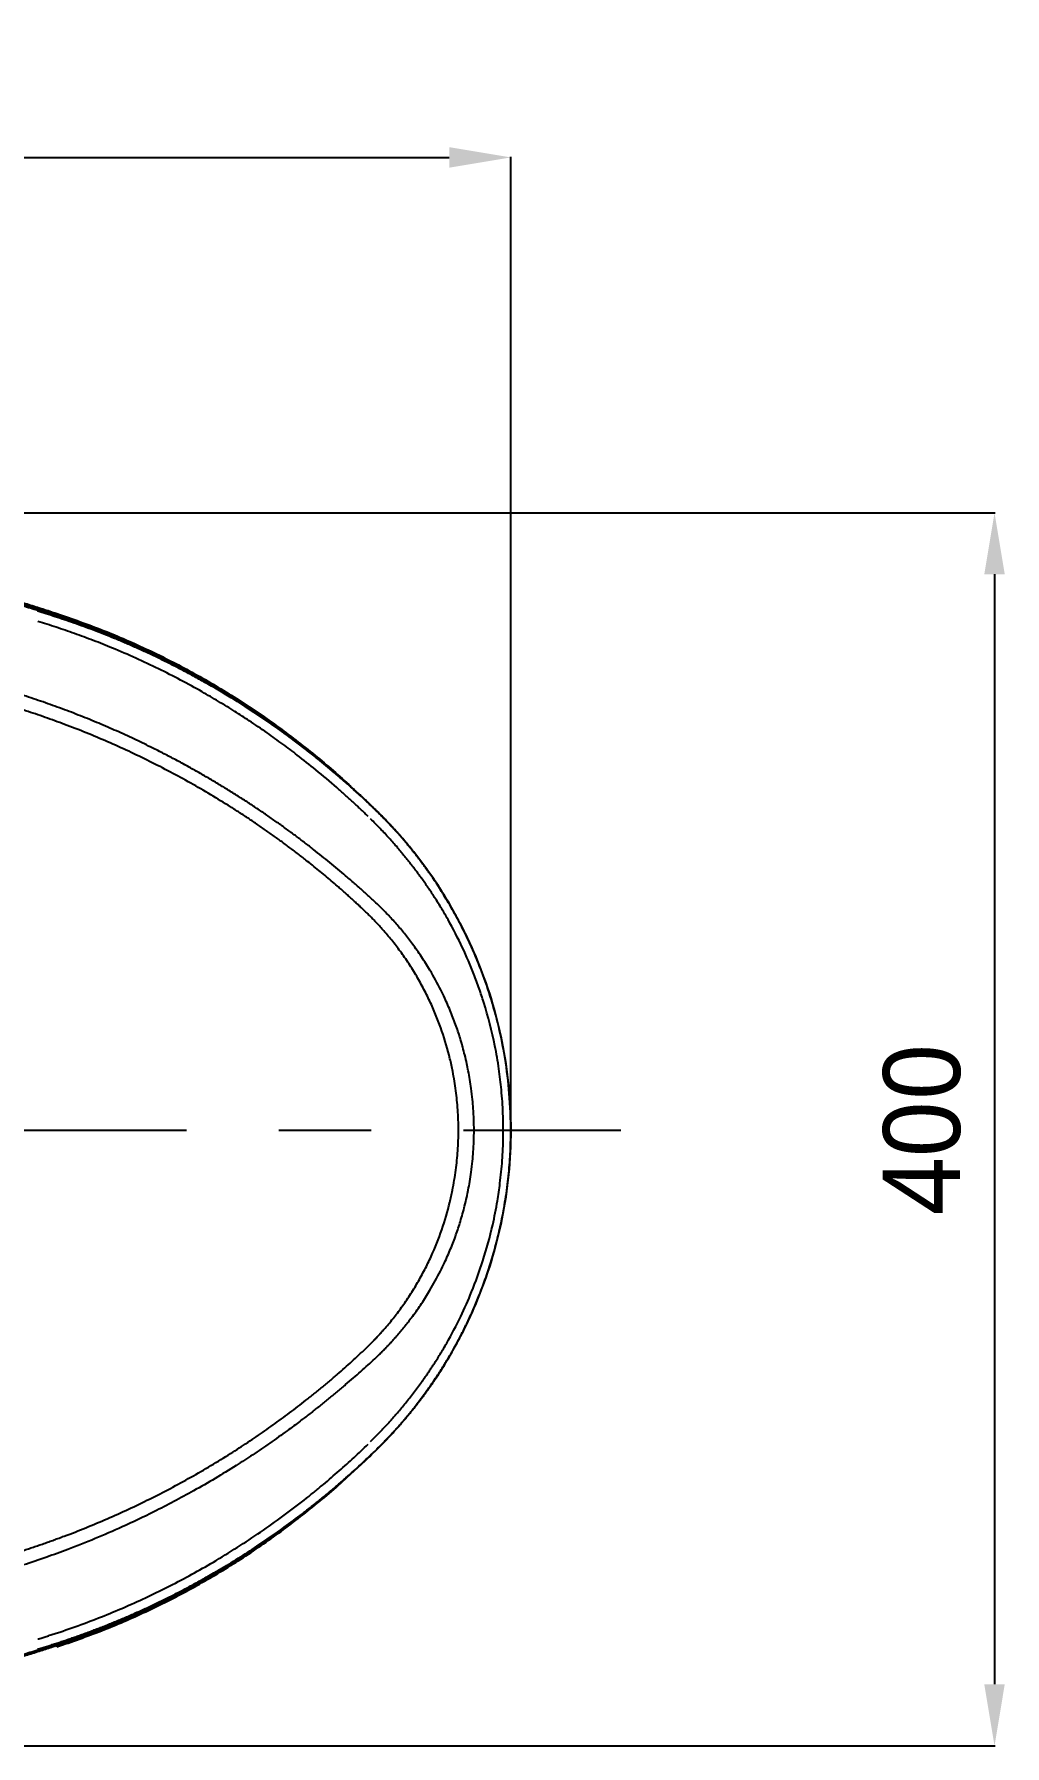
# Model space of a CAD drawing. Header units: millimetres. Extents: x 1416 to 7337, y -4252 to -1725.
# Drawn here: x 2102 to 2418, y -2705 to -2149 of the extents above; entities that cross this region are included whole.
import ezdxf

# ---------------------------------------------------------------- set-up
doc = ezdxf.new("R2010")
doc.units = ezdxf.units.MM
doc.header["$MEASUREMENT"] = 0
doc.linetypes.add('CENTER', pattern=[11, 5, -2, 2, -2])
doc.styles.get("Standard").update_dxf_attribs({"font": 'NanumGothic.ttf'})
doc.dimstyles.get("Standard").update_dxf_attribs({"dimtxt": 0.18, "dimasz": 0.18, "dimexe": 0.18, "dimexo": 0.0625, "dimgap": 0.09, "dimtad": 0, "dimtih": 1, "dimtoh": 1, "dimdec": 4, "dimzin": 0, "dimdsep": 46, "dimtxsty": 'Standard', "dimcen": 0.09, "dimadec": 0, "dimazin": 0, "dimtfac": 1, "dimtdec": 4, "dimtofl": 0, "dimtmove": 0, "dimatfit": 3, "dimfxl": 0, "dimtolj": 1, "dimtzin": 0, "dimarcsym": 0})

# ---------------------------------------------------------------- blocks, each defined once
blk = doc.blocks.new('*D54')
at = {"color": 0, "lineweight": -2}
for p, q in [((1602.06, -2504.98), (1602.06, -2188.85)), ((1622.06, -2189.03), (2237.02, -2189.03)), ((2257.02, -2504.98), (2257.02, -2188.85))]:
    blk.add_line(p, q, dxfattribs=at)
at = {"color": 0}
for points in [[(1622.06, -2185.7), (1622.06, -2192.37), (1602.06, -2189.03)], [(2237.02, -2185.7), (2237.02, -2192.37), (2257.02, -2189.03)]]:
    blk.add_solid(points, dxfattribs=at)
at = {"layer": 'Defpoints', "color": 0}
for p in [(2257.02, -2189.03), (1602.06, -2505.04), (2257.02, -2505.04)]:
    blk.add_point(p, dxfattribs=at)
at = {"color": 2, "insert": (1929.54, -2165.43), "char_height": 25, "attachment_point": 5}
blk.add_mtext('\\A1;655', dxfattribs=at)
blk = doc.blocks.new('*D55')
at = {"color": 0, "lineweight": -2}
for p, q in [((1864.58, -2304.46), (2414.37, -2304.46)), ((2414.19, -2324.46), (2414.19, -2685)), ((1852.05, -2705), (2414.37, -2705))]:
    blk.add_line(p, q, dxfattribs=at)
at = {"color": 0}
for points in [[(2410.86, -2324.46), (2417.52, -2324.46), (2414.19, -2304.46)], [(2410.86, -2685), (2417.52, -2685), (2414.19, -2705)]]:
    blk.add_solid(points, dxfattribs=at)
at = {"layer": 'Defpoints', "color": 0}
for p in [(1864.52, -2304.46), (1851.99, -2705), (2414.19, -2705)]:
    blk.add_point(p, dxfattribs=at)
at = {"color": 2, "insert": (2390.67, -2504.73), "char_height": 25, "attachment_point": 5, "rotation": 90}
blk.add_mtext('\\A1;400', dxfattribs=at)

msp = doc.modelspace()

# ---------------------------------------------------------------- linework, layer by layer
at = {"color": 1, "linetype": 'CENTER', "ltscale": 15}
msp.add_line((1581.59278, -2505.04316), (2292.72586, -2505.04316), dxfattribs=at)
for centre, radius, start, end in [((2028.92759, -2585.87035), 260.36601, 60.5432157, 72.129215), ((2029.5038, -2588.91253), 262.64823, 45.5630776, 57.4549098), ((2028.63077, -2423.51729), 261.12737, 287.8474469, 301.1759853)]:
    msp.add_arc(centre, radius, start, end)
for points, knots in [([(2103.30294, -2336.2085), (2102.4987, -2335.96635), (2100.88949, -2335.48184), (2098.47132, -2334.76583), (2096.0486, -2334.05732), (2093.62113, -2333.35713), (2091.189, -2332.66508), (2088.7522, -2331.98127), (2086.31078, -2331.3057), (2083.86475, -2330.63843), (2081.41415, -2329.97947), (2078.959, -2329.32886), (2076.49932, -2328.68663), (2074.03515, -2328.05282), (2071.5665, -2327.42746), (2069.09341, -2326.81058), (2066.6159, -2326.20221), (2064.13401, -2325.60238), (2061.64775, -2325.01113), (2059.15715, -2324.42849), (2052.66226, -2323.85449), (2050.16308, -2323.28917), (2047.65965, -2322.73254), (2045.152, -2322.18466), (2042.64016, -2321.64554), (2040.12416, -2321.11522), (2037.60402, -2320.59374), (2035.07978, -2320.08111), (2032.55147, -2319.57739), (2030.0191, -2319.08258), (2027.48273, -2318.59674), (2024.94236, -2318.11988), (2022.39805, -2317.65204), (2019.84981, -2317.19325), (2017.29767, -2316.74354), (2014.74168, -2316.30295), (2012.18185, -2315.8715), (2009.61822, -2315.44922), (2007.05083, -2315.03615), (2004.4797, -2314.63232), (2001.90486, -2314.23775), (1998.61233, -2313.74578), (1994.59588, -2313.16738), (1989.84903, -2312.51701), (1985.08196, -2311.89726), (1980.29487, -2311.30851), (1975.48793, -2310.75111), (1970.66134, -2310.22541), (1965.81531, -2309.73178), (1960.95004, -2309.27057), (1956.06573, -2308.84214), (1951.16259, -2308.44685), (1946.24086, -2308.08505), (1941.30074, -2307.75711), (1936.34247, -2307.46338), (1931.36628, -2307.20422), (1926.37241, -2306.97998), (1921.36111, -2306.791), (1916.33261, -2306.63771), (1911.28717, -2306.52022), (1906.22505, -2306.43978), (1901.1465, -2306.39337), (1897.75545, -2306.39378), (1896.05724, -2306.39398)], [0, 0, 0, 0, 0.012213519, 0.024438109, 0.036673771, 0.048920505, 0.06117831, 0.073447188, 0.085727138, 0.09801816, 0.110320254, 0.122633421, 0.13495766, 0.147292971, 0.159639356, 0.171996812, 0.184365342, 0.196744944, 0.209135619, 0.221537366, 0.233950187, 0.24637408, 0.258809047, 0.271255086, 0.283712198, 0.296180383, 0.308659641, 0.321149973, 0.333651377, 0.346163854, 0.358687404, 0.371222027, 0.383767722, 0.396324491, 0.408892333, 0.421471247, 0.434061234, 0.446662294, 0.459274427, 0.471897632, 0.48453191, 0.49717726, 0.520338869, 0.543578728, 0.566896834, 0.590293185, 0.613767779, 0.637320613, 0.660951685, 0.684660992, 0.708448531, 0.7323143, 0.756258296, 0.780280516, 0.804380956, 0.828559613, 0.852816484, 0.877151565, 0.901564853, 0.926056345, 0.950626036, 0.975273922, 1, 1, 1, 1]), ([(1981.8317, -2310.11207), (1982.62684, -2310.20345), (1984.21702, -2310.38621), (1986.60075, -2310.67205), (1988.98309, -2310.9664), (1991.36392, -2311.27012), (1993.74321, -2311.58295), (1996.12093, -2311.90496), (1998.49705, -2312.23612), (2000.87152, -2312.57643), (2003.24433, -2312.92587), (2005.61542, -2313.28444), (2007.98477, -2313.65213), (2010.35234, -2314.02892), (2012.71809, -2314.41481), (2015.082, -2314.80978), (2017.44402, -2315.21384), (2019.80413, -2315.62697), (2022.16228, -2316.04915), (2024.51844, -2316.48038), (2026.87258, -2316.92065), (2029.22467, -2317.36994), (2031.57467, -2317.82825), (2033.92254, -2318.29557), (2036.26825, -2318.77188), (2038.61177, -2319.25718), (2040.95306, -2319.75145), (2043.29209, -2320.25468), (2045.62882, -2320.76686), (2047.96323, -2321.28798), (2050.29527, -2321.81803), (2052.62492, -2322.35699), (2058.95213, -2322.90485), (2061.27688, -2323.46161), (2063.59913, -2324.02724), (2065.91885, -2324.60174), (2068.23601, -2325.1851), (2070.55056, -2325.7773), (2072.86248, -2326.37833), (2075.17174, -2326.98817), (2077.4783, -2327.60682), (2079.78213, -2328.23425), (2082.08319, -2328.87047), (2084.38145, -2329.51545), (2086.67689, -2330.16918), (2088.96945, -2330.83165), (2091.25913, -2331.50284), (2093.54587, -2332.18274), (2095.82965, -2332.87133), (2098.11043, -2333.56861), (2100.38818, -2334.27457), (2102.66289, -2334.98913), (2104.93445, -2335.7125), (2107.20309, -2336.44387), (2108.71301, -2336.93878), (2109.46791, -2337.18622)], [0, 0, 0, 0, 0.018938421, 0.03787413, 0.056807129, 0.075737415, 0.09466499, 0.113589854, 0.132512007, 0.151431447, 0.170348177, 0.189262195, 0.208173502, 0.227082097, 0.245987981, 0.264891153, 0.283791614, 0.302689364, 0.321584402, 0.340476728, 0.359366344, 0.378253248, 0.39713744, 0.416018921, 0.434897691, 0.45377375, 0.472647097, 0.491517732, 0.510385656, 0.529250869, 0.548113371, 0.566973161, 0.585830239, 0.604684607, 0.623536263, 0.642385207, 0.661231441, 0.680074962, 0.698915773, 0.717753872, 0.73658926, 0.755421937, 0.774251902, 0.793079155, 0.811903698, 0.830725529, 0.849544649, 0.868361057, 0.887174755, 0.90598574, 0.924794015, 0.943599578, 0.96240243, 0.981202571, 1, 1, 1, 1]), ([(1984.88072, -2311.04443), (1985.68307, -2311.14028), (1987.32374, -2311.33627), (1989.83718, -2311.64941), (1992.45719, -2311.98617), (1995.18344, -2312.34886), (1998.01573, -2312.73865), (2000.95381, -2313.15708), (2003.99739, -2313.60568), (2007.14618, -2314.08603), (2011.81716, -2314.82356), (2017.862, -2315.833), (2025.12988, -2317.1376), (2032.06412, -2318.46565), (2038.15852, -2319.70308), (2043.52458, -2320.84479), (2048.27279, -2321.89389), (2053.01593, -2322.98082), (2061.75369, -2324.10561), (2066.48577, -2325.26826), (2071.21186, -2326.46879), (2075.93165, -2327.70721), (2080.64483, -2328.98354), (2085.35109, -2330.29777), (2090.0501, -2331.64999), (2094.74161, -2333.03995), (2099.42503, -2334.46858), (2104.10112, -2335.93252), (2107.2097, -2336.94007), (2108.7645, -2337.44402)], [0, 0, 0, 0, 0.01972362, 0.040331417, 0.061823389, 0.08419954, 0.107459872, 0.131604386, 0.156633087, 0.182545979, 0.209343068, 0.272042607, 0.332105485, 0.389531707, 0.444321265, 0.483843036, 0.523390855, 0.562964725, 0.602564653, 0.642190646, 0.681842714, 0.721520867, 0.76122512, 0.80095549, 0.840711999, 0.880494672, 0.920303538, 0.960138634, 1, 1, 1, 1]), ([(2212.59644, -2400.58268), (2212.21151, -2400.21096), (2211.43108, -2399.4573), (2210.23591, -2398.32073), (2209.00213, -2397.161), (2207.72857, -2395.97943), (2206.41492, -2394.77654), (2205.06058, -2393.55308), (2203.66507, -2392.30979), (2202.22783, -2391.04742), (2200.74834, -2389.76674), (2199.22605, -2388.46858), (2197.66043, -2387.15376), (2196.05094, -2385.82315), (2194.39703, -2384.47762), (2192.69817, -2383.1181), (2190.95382, -2381.74551), (2187.29186, -2378.91334), (2181.6436, -2374.73857), (2173.95893, -2369.46585), (2165.96277, -2364.37811), (2159.21815, -2360.41677), (2153.77848, -2357.41476), (2149.94813, -2355.38222), (2146.17294, -2353.45597), (2142.4559, -2351.63236), (2138.79987, -2349.90773), (2135.20752, -2348.27841), (2131.68136, -2346.74081), (2128.22372, -2345.29135), (2124.83678, -2343.92648), (2121.52258, -2342.64272), (2118.28298, -2341.43661), (2115.11972, -2340.30483), (2112.03445, -2339.24383), (2109.02846, -2338.25123), (2106.10391, -2337.32074), (2104.17733, -2336.73804), (2103.22917, -2336.45127)], [0, 0, 0, 0, 0.012470292, 0.025283264, 0.038438902, 0.051937183, 0.065778083, 0.079961569, 0.09448762, 0.109356257, 0.12456751, 0.140121415, 0.15601801, 0.172257339, 0.188839452, 0.205764373, 0.223032101, 0.240642632, 0.31382599, 0.387012565, 0.458406539, 0.535476005, 0.57011269, 0.604002421, 0.637145137, 0.669540789, 0.701189313, 0.732090621, 0.762244635, 0.791651292, 0.820310538, 0.848222316, 0.875386621, 0.901803624, 0.927473505, 0.952396371, 0.976571985, 1, 1, 1, 1]), ([(2213.46442, -2401.32818), (2213.08721, -2400.96057), (2212.33239, -2400.22496), (2211.19136, -2399.12945), (2210.04315, -2398.03903), (2208.88719, -2396.95438), (2207.72366, -2395.8754), (2206.55253, -2394.80219), (2205.37384, -2393.73479), (2204.18761, -2392.67326), (2202.99385, -2391.61768), (2201.7926, -2390.56809), (2200.58386, -2389.52456), (2199.36768, -2388.48714), (2198.14406, -2387.4559), (2196.91304, -2386.43089), (2195.67463, -2385.41218), (2194.42887, -2384.39982), (2193.17578, -2383.39387), (2191.91539, -2382.39439), (2190.64771, -2381.40145), (2189.37279, -2380.4151), (2188.09064, -2379.4354), (2186.80129, -2378.4624), (2185.50478, -2377.49618), (2184.20113, -2376.53679), (2182.89037, -2375.58428), (2181.57253, -2374.63872), (2180.24764, -2373.70017), (2178.91574, -2372.76868), (2177.57684, -2371.84431), (2176.231, -2370.92713), (2174.87823, -2370.01719), (2173.51857, -2369.11455), (2172.15205, -2368.21927), (2170.77871, -2367.33141), (2169.39859, -2366.45103), (2168.01171, -2365.57818), (2166.61811, -2364.71292), (2165.21783, -2363.85532), (2163.8109, -2363.00543), (2162.02161, -2361.93944), (2159.8411, -2360.66556), (2157.25908, -2359.19509), (2154.65028, -2357.74739), (2152.01482, -2356.323), (2149.35283, -2354.92247), (2146.66447, -2353.54632), (2143.94988, -2352.1951), (2141.20922, -2350.86935), (2138.44268, -2349.56961), (2135.65042, -2348.29644), (2132.83264, -2347.05036), (2129.98955, -2345.83194), (2127.12136, -2344.64172), (2124.22828, -2343.48025), (2121.31055, -2342.34808), (2118.36842, -2341.24574), (2115.40211, -2340.17386), (2112.41198, -2339.13275), (2109.39802, -2338.12384), (2106.36151, -2337.14437), (2104.32377, -2336.52085), (2103.30294, -2336.2085)], [0, 0, 0, 0, 0.0122212979, 0.0244557327, 0.0367033048, 0.0489640149, 0.0612378634, 0.0735248507, 0.0858249775, 0.0981382441, 0.110464651, 0.1228041987, 0.1351568876, 0.1475227182, 0.1599016909, 0.1722938062, 0.1846990644, 0.1971174661, 0.2095490115, 0.2219937011, 0.2344515354, 0.2469225146, 0.2594066392, 0.2719039095, 0.2844143259, 0.2969378888, 0.3094745985, 0.3220244554, 0.3345874597, 0.3471636118, 0.3597529121, 0.3723553609, 0.3849709584, 0.3975997049, 0.4102416008, 0.4228966463, 0.4355648417, 0.4482461873, 0.4609406833, 0.47364833, 0.4863691277, 0.4991030765, 0.5220053093, 0.5450025533, 0.5680948072, 0.5912820701, 0.6145643406, 0.6379416171, 0.6614138981, 0.6849811818, 0.7086434661, 0.732400749, 0.7562530282, 0.7802003012, 0.8042425655, 0.8283798183, 0.8526120566, 0.8769392774, 0.9013614775, 0.9258786534, 0.9504908016, 0.9751979185, 1, 1, 1, 1]), ([(2210.63239, -2403.09199), (2210.22958, -2402.70224), (2209.42101, -2401.91988), (2208.19438, -2400.75189), (2206.95187, -2399.58275), (2205.69265, -2398.41336), (2204.41675, -2397.24373), (2203.12396, -2396.07412), (2201.81414, -2394.90469), (2198.70137, -2392.16267), (2194.01412, -2388.19673), (2188.14009, -2383.5336), (2182.8368, -2379.54269), (2177.64097, -2375.81752), (2172.42078, -2372.26849), (2167.16537, -2368.87589), (2162.05214, -2365.73594), (2156.19544, -2362.3243), (2149.69458, -2358.76848), (2142.51309, -2355.12033), (2135.12329, -2351.64878), (2129.06793, -2349.03198), (2124.45363, -2347.15795), (2121.36488, -2345.94895), (2118.29976, -2344.7934), (2115.25876, -2343.68997), (2112.24245, -2342.63702), (2109.25113, -2341.6341), (2106.2861, -2340.67657), (2104.31363, -2340.07201), (2103.33328, -2339.77153)], [0, 0, 0, 0, 0.013291777, 0.0266817, 0.040170156, 0.053757563, 0.067444371, 0.081231066, 0.095118166, 0.109106225, 0.179666262, 0.240825457, 0.287196676, 0.337360637, 0.392798535, 0.437330174, 0.486236964, 0.535695422, 0.598857582, 0.662965494, 0.728024015, 0.79403968, 0.820869038, 0.847380584, 0.873578769, 0.899467679, 0.925051047, 0.950332253, 0.975314337, 1, 1, 1, 1]), ([(2109.32268, -2337.62765), (2109.27614, -2337.61244), (2109.18304, -2337.582), (2109.04356, -2337.53648), (2108.90386, -2337.49072), (2108.81074, -2337.4602), (2108.76419, -2337.44494)], [0, 0, 0, 0, 0.2500883805, 0.5002011199, 0.7501385677, 1, 1, 1, 1]), ([(2108.78516, -2338.05348), (2108.78635, -2338.04617), (2108.82427, -2337.81412), (2108.82109, -2337.59663), (2108.78212, -2337.49271), (2108.7642, -2337.44495)], [0, 0, 0, 0, 0.017283835, 0.548354381, 1, 1, 1, 1]), ([(2109.32258, -2337.62792), (2112.71042, -2338.78429), (2119.63638, -2341.14834), (2130.04507, -2345.33899), (2141.91988, -2350.69599), (2150.72558, -2355.25762), (2156.51153, -2358.50938), (2158.14159, -2359.44085), (2159.774, -2360.38926), (2161.40861, -2361.35469), (2163.04517, -2362.33739), (2164.68354, -2363.33737), (2167.461, -2365.06095), (2171.63163, -2367.73288), (2177.39703, -2371.65065), (2182.12571, -2374.99449), (2184.86574, -2377.11705), (2185.50161, -2377.60963)], [0, 0, 0, 0, 0.124279466, 0.25407152, 0.389383093, 0.576438796, 0.598038964, 0.619760318, 0.64160273, 0.663566603, 0.685651662, 0.707857624, 0.730184969, 0.799101553, 0.879737537, 0.972091344, 1, 1, 1, 1]), ([(2109.34097, -2338.23191), (2109.34452, -2338.20984), (2109.382, -2337.97665), (2109.37776, -2337.76637), (2109.33985, -2337.67092), (2109.32267, -2337.62765)], [0, 0, 0, 0, 0.054042725, 0.571191985, 1, 1, 1, 1]), ([(2109.46787, -2337.18635), (2114.52528, -2338.94973), (2124.61508, -2342.46775), (2139.26563, -2348.89538), (2153.45144, -2356.10308), (2167.09317, -2364.14125), (2180.17519, -2372.92471), (2192.58235, -2382.49206), (2201.32594, -2389.81166), (2205.72384, -2394.13086), (2206.41482, -2394.80948)], [0, 0, 0, 0, 0.14130496, 0.281910541, 0.421816171, 0.561022439, 0.699528836, 0.837335406, 0.974442511, 1, 1, 1, 1]), ([(2192.9088, -2413.85817), (2192.45731, -2413.5057), (2191.5498, -2412.79722), (2190.1743, -2411.73921), (2188.77962, -2410.67822), (2187.36512, -2409.61525), (2185.93081, -2408.55038), (2184.47655, -2407.48394), (2183.00223, -2406.41622), (2181.50773, -2405.34751), (2179.99296, -2404.2781), (2178.45781, -2403.20831), (2176.90217, -2402.13843), (2175.32595, -2401.06879), (2173.72904, -2399.99969), (2172.11135, -2398.93146), (2170.47279, -2397.86443), (2168.81328, -2396.79893), (2167.13272, -2395.7353), (2165.43104, -2394.67388), (2163.70815, -2393.61501), (2161.96398, -2392.55906), (2160.19846, -2391.50638), (2158.41151, -2390.45733), (2156.60307, -2389.41226), (2154.77305, -2388.37153), (2152.92139, -2387.33548), (2151.04802, -2386.30447), (2149.15286, -2385.27885), (2147.23586, -2384.259), (2145.29695, -2383.24528), (2143.33608, -2382.23807), (2141.11905, -2381.11961), (2138.64053, -2379.89598), (2135.8949, -2378.57444), (2133.11507, -2377.27078), (2130.30104, -2375.98577), (2127.45283, -2374.72022), (2124.57045, -2373.47492), (2121.65396, -2372.25072), (2118.70343, -2371.04844), (2115.71901, -2369.86886), (2112.70086, -2368.71282), (2109.64914, -2367.58113), (2106.56407, -2366.47463), (2103.44586, -2365.39418), (2100.29475, -2364.34062), (2097.11097, -2363.31487), (2093.89486, -2362.31758), (2090.64651, -2361.35054), (2087.36698, -2360.41123), (2085.16577, -2359.81476), (2084.06136, -2359.5155)], [0, 0, 0, 0, 0.013943475, 0.028027029, 0.042250633, 0.056614256, 0.071117859, 0.085761401, 0.100544835, 0.115468107, 0.130531159, 0.145733928, 0.161076344, 0.176558332, 0.192179811, 0.207940693, 0.223840884, 0.239880287, 0.256058793, 0.272376293, 0.288832666, 0.305427788, 0.322161529, 0.339033763, 0.356044484, 0.373193762, 0.390481665, 0.407908267, 0.425473641, 0.443177861, 0.461021005, 0.47900315, 0.497124377, 0.52180444, 0.546682982, 0.571760212, 0.597036344, 0.622511598, 0.648186196, 0.674060369, 0.70013414, 0.726407201, 0.75287918, 0.779549675, 0.806418244, 0.833484412, 0.860747669, 0.888207469, 0.915863233, 0.943714346, 0.971760161, 1, 1, 1, 1]), ([(2190.4571, -2417.30655), (2189.99112, -2416.94216), (2189.05943, -2416.21358), (2187.65426, -2415.13181), (2186.24401, -2414.05858), (2184.82812, -2412.99464), (2183.40673, -2411.93981), (2181.97982, -2410.89412), (2180.5474, -2409.85758), (2179.10947, -2408.83017), (2177.66603, -2407.8119), (2176.21708, -2406.80278), (2174.76264, -2405.80279), (2173.3027, -2404.81195), (2171.83727, -2403.83024), (2170.36635, -2402.85768), (2168.88994, -2401.89425), (2167.40805, -2400.93997), (2164.30162, -2398.966), (2159.52637, -2396.03691), (2153.01308, -2392.26763), (2146.39367, -2388.659), (2139.67056, -2385.21205), (2132.85819, -2381.93343), (2125.97023, -2378.83145), (2119.01908, -2375.9119), (2113.30265, -2373.68107), (2108.85568, -2372.03988), (2105.7001, -2370.91612), (2102.53031, -2369.82791), (2099.34634, -2368.77524), (2096.14821, -2367.75817), (2092.93599, -2366.77645), (2089.70954, -2365.83099), (2086.4696, -2364.91842), (2084.30087, -2364.34089), (2083.21556, -2364.05187)], [0, 0, 0, 0, 0.0146240372, 0.0292400263, 0.0438484982, 0.0584499845, 0.0730450175, 0.0876341302, 0.1022178564, 0.1167967304, 0.1313712868, 0.145942061, 0.1605095886, 0.1750744056, 0.1896370482, 0.204198053, 0.2187579567, 0.2333172959, 0.2478766075, 0.3099828086, 0.3722144854, 0.4346125318, 0.4972175085, 0.5600133456, 0.6227080147, 0.6853420407, 0.7479560541, 0.7758308861, 0.803729882, 0.8316566386, 0.8596147415, 0.887607764, 0.9156392653, 0.9437127895, 0.9718318644, 1, 1, 1, 1]), ([(2230.41503, -2421.31184), (2230.1843, -2420.98718), (2229.72046, -2420.33451), (2229.01082, -2419.3579), (2228.28627, -2418.37695), (2227.54589, -2417.39245), (2226.78967, -2416.40452), (2226.01736, -2415.41346), (2225.22879, -2414.41953), (2224.42374, -2413.42301), (2223.60202, -2412.42418), (2222.76346, -2411.42334), (2221.90788, -2410.42079), (2221.03509, -2409.41685), (2220.14494, -2408.41183), (2219.23725, -2407.40608), (2218.31185, -2406.3999), (2217.36856, -2405.39363), (2216.40727, -2404.38756), (2215.42758, -2403.38225), (2214.43022, -2402.37715), (2213.75417, -2401.71265), (2213.41467, -2401.37896)], [0, 0, 0, 0, 0.045522514, 0.091516519, 0.137981765, 0.18491799, 0.232325064, 0.280203277, 0.328553029, 0.377374751, 0.426668878, 0.476435354, 0.52667367, 0.577383265, 0.628563546, 0.680214135, 0.73233516, 0.784926824, 0.837989346, 0.891522787, 0.945526583, 1, 1, 1, 1]), ([(2213.46442, -2608.75815), (2213.7551, -2608.47251), (2214.33606, -2607.90164), (2215.19773, -2607.03665), (2216.05142, -2606.16618), (2216.89645, -2605.28965), (2217.73297, -2604.40733), (2218.56091, -2603.51926), (2219.38024, -2602.62555), (2220.19095, -2601.72629), (2220.993, -2600.82156), (2221.78637, -2599.91146), (2222.57104, -2598.99608), (2223.34699, -2598.07551), (2224.11419, -2597.14984), (2224.87263, -2596.21917), (2225.62228, -2595.28357), (2226.36313, -2594.34315), (2227.09516, -2593.39799), (2227.81835, -2592.44819), (2228.53269, -2591.49383), (2229.23816, -2590.535), (2229.93475, -2589.57179), (2230.62245, -2588.60429), (2231.30124, -2587.63259), (2233.12088, -2584.9819), (2235.95695, -2580.58082), (2239.57051, -2574.30436), (2242.8503, -2567.88899), (2246.79959, -2559.11824), (2250.90976, -2547.8045), (2254.47343, -2533.78074), (2256.62419, -2519.48827), (2257.34349, -2505.04312), (2256.62418, -2490.59794), (2254.47341, -2476.30552), (2250.90973, -2462.28174), (2246.79957, -2450.96804), (2242.85028, -2442.1973), (2239.57051, -2435.78197), (2235.95693, -2429.50548), (2232.93972, -2424.8233), (2230.72982, -2421.62786), (2229.45578, -2419.8438), (2228.15145, -2418.07458), (2226.81693, -2416.32074), (2225.45231, -2414.58286), (2224.0577, -2412.8615), (2222.63321, -2411.15724), (2221.179, -2409.47063), (2219.69515, -2407.80228), (2218.18198, -2406.15262), (2216.63906, -2404.52282), (2215.06878, -2402.91118), (2213.99967, -2401.8563), (2213.46442, -2401.32818)], [0, 0, 0, 0, 0.005295051, 0.010582661, 0.01586283, 0.021135559, 0.026400847, 0.031658696, 0.036909106, 0.042152077, 0.047387609, 0.052615704, 0.057836361, 0.063049581, 0.068255364, 0.073453711, 0.078644622, 0.083828098, 0.089004139, 0.094172746, 0.099333919, 0.104487658, 0.109633965, 0.114772839, 0.119904282, 0.125028293, 0.156530037, 0.18786656, 0.21903801, 0.250044536, 0.312712372, 0.375022504, 0.437568075, 0.500000749, 0.562432992, 0.624978953, 0.687288613, 0.749956799, 0.780962964, 0.812134258, 0.843470835, 0.87497284, 0.884438212, 0.893928924, 0.903444978, 0.912986378, 0.922553126, 0.932145225, 0.94176268, 0.951405491, 0.961073662, 0.970767197, 0.980486096, 0.990230363, 1, 1, 1, 1]), ([(2228.02492, -2423.20127), (2227.78845, -2422.87558), (2227.31756, -2422.22703), (2226.6048, -2421.26539), (2225.89137, -2420.31713), (2225.17668, -2419.38255), (2224.46099, -2418.46129), (2223.74436, -2417.5532), (2223.02689, -2416.65806), (2222.30869, -2415.77568), (2221.58986, -2414.90588), (2220.87052, -2414.04846), (2219.95392, -2412.97209), (2218.82126, -2411.66942), (2217.45091, -2410.13575), (2216.029, -2408.58777), (2214.5533, -2407.02714), (2213.02411, -2405.4529), (2211.97401, -2404.41194), (2211.44329, -2403.88584)], [0, 0, 0, 0, 0.04735418, 0.094297411, 0.140837562, 0.186982118, 0.232738184, 0.278112483, 0.323111364, 0.367740796, 0.412006381, 0.455913347, 0.499466561, 0.578407925, 0.659101348, 0.741575441, 0.825860881, 0.911990614, 1, 1, 1, 1]), ([(2209.91169, -2434.16743), (2209.53829, -2433.81109), (2208.79066, -2433.0976), (2207.65976, -2432.03508), (2206.52036, -2430.97668), (2205.37187, -2429.92305), (2204.21447, -2428.87401), (2203.0481, -2427.82961), (2201.87278, -2426.78983), (2200.4187, -2425.51886), (2198.6807, -2424.02403), (2196.65244, -2422.31438), (2194.60579, -2420.62459), (2192.54223, -2418.95273), (2191.15236, -2417.85545), (2190.4571, -2417.30655)], [0, 0, 0, 0, 0.0600671823, 0.1202701167, 0.1806110974, 0.2410924033, 0.3017162975, 0.3624850273, 0.4234008243, 0.4844659038, 0.5874198211, 0.6904397679, 0.7935361774, 0.89671946, 1, 1, 1, 1]), ([(2212.84431, -2430.82753), (2212.41971, -2430.43691), (2211.56373, -2429.64943), (2210.26159, -2428.46763), (2208.93299, -2427.27397), (2207.5771, -2426.06943), (2206.19379, -2424.85423), (2204.78275, -2423.62879), (2202.98941, -2422.0894), (2200.80497, -2420.24424), (2198.21807, -2418.10507), (2195.58583, -2415.97051), (2193.80398, -2414.56452), (2192.9088, -2413.85817)], [0, 0, 0, 0, 0.066081912, 0.13321812, 0.201408985, 0.270654835, 0.340956534, 0.412315188, 0.484731876, 0.611694174, 0.739888744, 0.869322856, 1, 1, 1, 1]), ([(2228.02625, -2586.88317), (2228.25708, -2586.56192), (2228.71875, -2585.91938), (2229.40106, -2584.94814), (2230.07589, -2583.97138), (2230.74249, -2582.98849), (2231.40107, -2581.99957), (2232.51231, -2580.29949), (2234.13872, -2577.71511), (2237.14372, -2572.62721), (2240.67192, -2565.91002), (2244.63151, -2556.99086), (2248.22825, -2547.08353), (2250.93308, -2537.17201), (2252.59586, -2528.72936), (2253.61245, -2521.75274), (2254.29555, -2514.83401), (2254.62638, -2507.25165), (2254.5369, -2499.58888), (2254.03706, -2492.20557), (2253.16387, -2484.88132), (2251.51598, -2475.33628), (2249.28497, -2466.62742), (2246.73581, -2458.93375), (2244.52901, -2452.97606), (2241.28592, -2445.42959), (2237.67718, -2438.42617), (2234.5464, -2433.03963), (2232.73121, -2430.12145), (2231.24228, -2427.84238), (2230.19062, -2426.27966), (2229.12043, -2424.73108), (2228.39004, -2423.71114), (2228.02492, -2423.20127)], [0, 0, 0, 0, 0.00678894, 0.01357847, 0.020369346, 0.027162323, 0.033958159, 0.040757614, 0.062013685, 0.086346355, 0.14213173, 0.192064178, 0.253648645, 0.322746405, 0.368050247, 0.401158465, 0.443637648, 0.487234727, 0.531262851, 0.575003516, 0.614094076, 0.657721489, 0.741073086, 0.767945896, 0.796731271, 0.850028692, 0.908740988, 0.931758086, 0.956914664, 0.96769781, 0.978471084, 0.989237485, 1, 1, 1, 1]), ([(2236.3225, -2430.47257), (2235.91774, -2429.76439), (2234.1136, -2426.60782), (2232.03066, -2423.62526), (2230.41502, -2421.31184)], [0, 0, 0, 0, 0.224348828, 1, 1, 1, 1]), ([(2209.91187, -2575.91869), (2210.13883, -2575.70007), (2210.59269, -2575.2629), (2211.26537, -2574.59874), (2211.93195, -2573.92859), (2212.59186, -2573.25182), (2213.24525, -2572.56861), (2213.89207, -2571.87892), (2214.53234, -2571.18275), (2215.16606, -2570.4801), (2216.5998, -2568.85896), (2218.7676, -2566.26252), (2221.58067, -2562.5479), (2224.24583, -2558.65), (2226.75224, -2554.56624), (2229.06114, -2550.35623), (2231.81765, -2544.68838), (2234.72172, -2537.42707), (2236.65311, -2530.81714), (2237.65491, -2526.48655), (2238.15818, -2524.09969), (2238.67736, -2521.26229), (2239.15536, -2518.03352), (2239.52308, -2514.85337), (2239.79269, -2511.66697), (2239.95954, -2508.40065), (2240.0338, -2503.95119), (2239.88922, -2499.57476), (2239.52908, -2495.29433), (2239.17233, -2492.19004), (2238.7185, -2489.08661), (2238.2236, -2486.32531), (2237.72422, -2483.91164), (2236.71331, -2479.49077), (2234.77947, -2472.82535), (2231.87659, -2465.53049), (2229.10642, -2459.81547), (2226.77045, -2455.54944), (2224.23212, -2451.41334), (2221.53982, -2447.48059), (2218.70412, -2443.7436), (2216.36915, -2440.95351), (2214.59782, -2438.97062), (2213.45825, -2437.73834), (2212.29754, -2436.52676), (2211.11748, -2435.33394), (2210.31369, -2434.55633), (2209.91169, -2434.16743)], [0, 0, 0, 0, 0.005997172, 0.011992502, 0.017986561, 0.023979924, 0.029973164, 0.035966856, 0.041961574, 0.047957891, 0.053956379, 0.083102841, 0.112207269, 0.142421321, 0.1726991, 0.203081685, 0.23344342, 0.292137447, 0.3510194, 0.363630984, 0.376293094, 0.397197659, 0.418224623, 0.438063992, 0.457781385, 0.478737801, 0.499948983, 0.541990009, 0.561531891, 0.581238904, 0.601123137, 0.620890587, 0.634334217, 0.647782042, 0.706749259, 0.765540811, 0.79629838, 0.827102183, 0.857739367, 0.888334578, 0.917534531, 0.94680289, 0.95744413, 0.96808125, 0.978717462, 0.989355976, 1, 1, 1, 1]), ([(2212.84452, -2579.25861), (2213.09307, -2579.02416), (2213.59218, -2578.55337), (2214.33487, -2577.83469), (2215.07669, -2577.10319), (2215.81675, -2576.35806), (2216.55495, -2575.59939), (2217.29098, -2574.82704), (2218.02458, -2574.0409), (2218.75549, -2573.2409), (2219.48343, -2572.42691), (2220.20813, -2571.59886), (2220.9293, -2570.75665), (2221.64666, -2569.9002), (2222.3599, -2569.02941), (2223.06873, -2568.14422), (2223.77282, -2567.24456), (2224.47186, -2566.33034), (2225.92785, -2564.38076), (2228.07069, -2561.32265), (2231.11768, -2556.48547), (2233.55425, -2552.0568), (2235.76268, -2547.53042), (2237.48465, -2543.61542), (2239.20505, -2539.12369), (2240.73011, -2534.49882), (2241.86215, -2530.40498), (2242.66161, -2526.99465), (2243.21124, -2524.34795), (2243.70229, -2521.63866), (2244.17616, -2518.50766), (2244.55688, -2515.29109), (2244.94727, -2510.75501), (2245.1456, -2505.05834), (2244.94924, -2499.37203), (2244.56326, -2494.85949), (2244.08074, -2490.75586), (2243.44666, -2486.89167), (2242.69987, -2483.2664), (2241.91055, -2479.87051), (2240.79104, -2475.79095), (2239.2744, -2471.15745), (2237.55994, -2466.65298), (2235.83875, -2462.72112), (2233.61641, -2458.14584), (2231.14108, -2453.63486), (2228.04176, -2448.71835), (2225.67703, -2445.35035), (2223.80655, -2442.87641), (2222.47528, -2441.19114), (2221.12927, -2439.55848), (2219.77063, -2437.97781), (2218.40132, -2436.44851), (2217.02346, -2434.96971), (2215.63828, -2433.54136), (2214.24992, -2432.16019), (2213.31035, -2431.26939), (2212.8443, -2430.82754)], [0, 0, 0, 0, 0.006185039, 0.012419694, 0.018703916, 0.025037654, 0.031420855, 0.037853485, 0.044335581, 0.050867194, 0.057448378, 0.06407919, 0.07075969, 0.077489926, 0.084269908, 0.091099637, 0.097979115, 0.104908346, 0.111887336, 0.141926102, 0.172295598, 0.21501581, 0.233002102, 0.26308247, 0.292058837, 0.319621968, 0.350755831, 0.368494904, 0.38266815, 0.399406421, 0.41804248, 0.439644858, 0.457676144, 0.499951161, 0.542105631, 0.559950722, 0.581430476, 0.616441475, 0.630374466, 0.648048054, 0.679192078, 0.706502216, 0.735821214, 0.765985832, 0.78381652, 0.827509357, 0.858693063, 0.888656625, 0.9017767, 0.914709347, 0.927454552, 0.940012351, 0.952383059, 0.964567055, 0.976564646, 0.988375728, 1, 1, 1, 1]), ([(2235.47128, -2581.08641), (2235.70033, -2580.72485), (2236.92316, -2578.79454), (2238.86078, -2575.36855), (2241.1822, -2571.01512), (2243.18798, -2566.91717), (2245.02838, -2562.85884), (2246.90331, -2558.35191), (2248.7696, -2553.38104), (2250.57639, -2547.93237), (2252.21266, -2542.24241), (2253.71968, -2536.04599), (2255.05919, -2529.19411), (2256.10162, -2521.89867), (2256.76851, -2514.53036), (2257.13577, -2505.45651), (2256.83822, -2494.97171), (2255.54007, -2483.41826), (2253.51623, -2472.77624), (2250.86045, -2462.80903), (2248.36241, -2455.5256), (2246.48734, -2450.7497), (2245.44708, -2448.24076), (2244.38524, -2445.80802), (2243.30503, -2443.45104), (2242.21068, -2441.16869), (2240.9898, -2438.73763), (2239.11083, -2435.13245), (2237.44609, -2432.35033), (2236.3225, -2430.47257)], [0, 0, 0, 0, 0.008108265, 0.043288665, 0.074515318, 0.101563484, 0.129695046, 0.158910033, 0.194007216, 0.230240277, 0.267609343, 0.306114335, 0.350988801, 0.399789133, 0.445627968, 0.491056112, 0.571730056, 0.644009461, 0.71103718, 0.776719976, 0.839215959, 0.85675229, 0.873899597, 0.890657998, 0.907027505, 0.923008007, 0.938599718, 0.958558649, 1, 1, 1, 1]), ([(2190.45517, -2592.78128), (2190.89023, -2592.43857), (2191.7601, -2591.75335), (2193.05666, -2590.71534), (2194.34668, -2589.67026), (2195.6296, -2588.61735), (2196.90556, -2587.55683), (2198.17453, -2586.48863), (2199.4365, -2585.41278), (2201.0656, -2584.00623), (2203.04962, -2582.26183), (2205.37258, -2580.16841), (2207.66188, -2578.05825), (2209.16299, -2576.63082), (2209.91187, -2575.91869)], [0, 0, 0, 0, 0.064567492, 0.129099188, 0.193597621, 0.25806533, 0.322504855, 0.386918742, 0.451309538, 0.515679793, 0.637601895, 0.758950647, 0.879743961, 1, 1, 1, 1]), ([(2192.90685, -2596.22969), (2193.35615, -2595.87628), (2194.25264, -2595.17112), (2195.58719, -2594.10681), (2196.91033, -2593.04103), (2198.22162, -2591.97328), (2199.52124, -2590.90384), (2200.80923, -2589.8328), (2202.08566, -2588.76028), (2203.76935, -2587.3308), (2205.83312, -2585.55166), (2208.24706, -2583.42752), (2210.57906, -2581.33792), (2212.09627, -2579.94538), (2212.84452, -2579.25861)], [0, 0, 0, 0, 0.065503938, 0.130699286, 0.195586351, 0.260165442, 0.324437094, 0.38840225, 0.452061902, 0.515417049, 0.641397178, 0.764151221, 0.883684671, 1, 1, 1, 1]), ([(2230.41639, -2588.77255), (2231.39369, -2587.36777), (2233.14551, -2584.84971), (2234.75825, -2582.24015), (2235.47128, -2581.08641)], [0, 0, 0, 0, 0.557878225, 1, 1, 1, 1]), ([(2211.44329, -2606.20048), (2211.73736, -2605.9101), (2212.32198, -2605.3328), (2213.1847, -2604.46284), (2214.03061, -2603.59682), (2214.85939, -2602.73429), (2215.6715, -2601.87562), (2216.4672, -2601.02096), (2217.24679, -2600.17051), (2218.01055, -2599.32444), (2218.75877, -2598.48294), (2219.49173, -2597.64618), (2220.41454, -2596.57698), (2221.52956, -2595.25782), (2222.83631, -2593.66891), (2224.1412, -2592.03761), (2225.44301, -2590.36233), (2226.74335, -2588.64343), (2227.59635, -2587.47303), (2228.02625, -2586.88317)], [0, 0, 0, 0, 0.0486696191, 0.0967577144, 0.1442705167, 0.1912140188, 0.2375939841, 0.2834159543, 0.3286852571, 0.3734070139, 0.4175861472, 0.4612273879, 0.5043353759, 0.5838152451, 0.6645006958, 0.7464237038, 0.8296203652, 0.9141309601, 1, 1, 1, 1]), ([(2213.41467, -2608.70737), (2213.71016, -2608.41714), (2214.29894, -2607.83886), (2215.16943, -2606.96508), (2216.02656, -2606.09106), (2216.86974, -2605.21635), (2217.69925, -2604.34134), (2218.51515, -2603.46623), (2219.31756, -2602.59125), (2220.10657, -2601.71662), (2220.88232, -2600.84255), (2221.6449, -2599.96925), (2222.39443, -2599.09693), (2223.13104, -2598.22579), (2223.85483, -2597.35604), (2224.56594, -2596.48786), (2225.26448, -2595.62146), (2225.95059, -2594.75701), (2226.62437, -2593.8947), (2227.28598, -2593.03472), (2227.93551, -2592.17723), (2228.57314, -2591.32245), (2229.19884, -2590.47043), (2229.81331, -2589.62175), (2230.21597, -2589.05477), (2230.4164, -2588.77255)], [0, 0, 0, 0, 0.047391954, 0.094429478, 0.141112202, 0.187439769, 0.233411838, 0.279028137, 0.324288521, 0.369192863, 0.413741041, 0.457932941, 0.501768458, 0.545247534, 0.588370209, 0.631136529, 0.673546536, 0.71560027, 0.757297765, 0.798639042, 0.839624052, 0.880252724, 0.920524987, 0.96044077, 1, 1, 1, 1]), ([(2083.21381, -2646.03492), (2083.7879, -2645.88299), (2084.93544, -2645.57929), (2086.65294, -2645.11089), (2088.36641, -2644.63342), (2090.07563, -2644.14594), (2091.78066, -2643.6487), (2093.48147, -2643.14162), (2095.17806, -2642.62473), (2096.87043, -2642.09803), (2098.55857, -2641.5615), (2100.24248, -2641.01517), (2101.92216, -2640.45901), (2103.59759, -2639.89304), (2105.26877, -2639.31725), (2106.9357, -2638.73165), (2108.59837, -2638.13623), (2110.25679, -2637.53099), (2113.71145, -2636.24644), (2118.94188, -2634.20627), (2125.90598, -2631.28171), (2132.81485, -2628.17038), (2139.65331, -2624.87943), (2146.40285, -2621.41981), (2153.04389, -2617.80025), (2159.5718, -2614.02291), (2164.7957, -2610.81824), (2168.77286, -2608.27511), (2171.54888, -2606.45499), (2174.30634, -2604.6017), (2177.04523, -2602.71524), (2179.7655, -2600.79557), (2182.46726, -2598.84288), (2185.14994, -2596.85644), (2187.81556, -2594.83898), (2189.57491, -2593.46748), (2190.45517, -2592.78128)], [0, 0, 0, 0, 0.014895075, 0.029773479, 0.044635726, 0.059482329, 0.074313806, 0.089130674, 0.103933454, 0.118722666, 0.133498832, 0.148262477, 0.163014127, 0.177754308, 0.192483547, 0.207202375, 0.221911321, 0.236610918, 0.251301696, 0.313957578, 0.376707696, 0.43959299, 0.50265415, 0.565522791, 0.628121624, 0.690491433, 0.752673459, 0.780074363, 0.807486826, 0.834914456, 0.862360857, 0.889829627, 0.917324354, 0.944848616, 0.972405979, 1, 1, 1, 1]), ([(2192.90685, -2596.22969), (2192.41167, -2596.61478), (2190.97961, -2597.72846), (2188.15074, -2599.89064), (2183.94443, -2603.01211), (2178.80109, -2606.67086), (2173.25685, -2610.42832), (2165.06157, -2615.72651), (2154.42974, -2622.05322), (2142.01706, -2628.61284), (2128.41105, -2635.08384), (2116.75244, -2639.91878), (2105.99021, -2643.8422), (2099.95941, -2645.87493), (2095.0059, -2647.43483), (2091.16776, -2648.58094), (2087.52759, -2649.61596), (2085.08488, -2650.28886), (2084.05959, -2650.5713)], [0, 0, 0, 0, 0.01527367, 0.044171283, 0.086697356, 0.142856234, 0.197979092, 0.249998828, 0.380945787, 0.499998163, 0.593327374, 0.7499937, 0.8095519, 0.874998373, 0.906623831, 0.937498027, 0.973765834, 1, 1, 1, 1]), ([(2103.33328, -2670.3148), (2103.78779, -2670.17639), (2104.70696, -2669.89647), (2106.09848, -2669.46206), (2107.51844, -2669.01057), (2108.96644, -2668.54078), (2112.59069, -2667.34141), (2118.23874, -2665.35335), (2125.73299, -2662.44895), (2135.38543, -2658.37119), (2147.29769, -2652.70059), (2159.31213, -2646.06097), (2169.08765, -2640.02517), (2176.6137, -2635.01029), (2183.79869, -2629.86403), (2189.35466, -2625.6005), (2193.41705, -2622.33212), (2196.09467, -2620.11914), (2198.69664, -2617.91128), (2201.22441, -2615.71036), (2203.67956, -2613.51838), (2206.06285, -2611.33647), (2208.37801, -2609.16889), (2209.88557, -2607.71471), (2210.63216, -2606.99456)], [0, 0, 0, 0, 0.011440235, 0.023135923, 0.035086861, 0.047292893, 0.059753913, 0.126886488, 0.19110515, 0.252500749, 0.377830487, 0.506278908, 0.579685787, 0.651396554, 0.721418228, 0.789760372, 0.817744586, 0.845233312, 0.872231582, 0.898743803, 0.924773786, 0.950324769, 0.975399448, 1, 1, 1, 1]), ([(2103.22917, -2673.63506), (2103.71387, -2673.4893), (2104.68923, -2673.19598), (2106.15854, -2672.74245), (2107.64361, -2672.27526), (2109.1441, -2671.79331), (2110.65993, -2671.29651), (2112.19093, -2670.78448), (2113.73694, -2670.25693), (2115.29781, -2669.71354), (2116.87337, -2669.15398), (2118.46344, -2668.57794), (2120.06785, -2667.98509), (2121.68642, -2667.37511), (2123.31894, -2666.74767), (2124.96524, -2666.10244), (2126.6251, -2665.43908), (2128.29831, -2664.75727), (2129.98466, -2664.05667), (2131.68392, -2663.33695), (2133.39587, -2662.59776), (2135.12027, -2661.83878), (2136.85687, -2661.05966), (2138.60541, -2660.26006), (2140.36564, -2659.43966), (2142.13729, -2658.5981), (2143.92009, -2657.73505), (2145.71374, -2656.85016), (2147.51797, -2655.94311), (2149.33248, -2655.01354), (2151.15695, -2654.06112), (2152.99108, -2653.08551), (2154.83454, -2652.08637), (2156.68701, -2651.06336), (2158.54815, -2650.01616), (2160.41762, -2648.9444), (2165.80216, -2645.79924), (2173.55301, -2640.94398), (2182.48173, -2634.74486), (2188.35876, -2630.36088), (2192.29248, -2627.29722), (2195.23887, -2624.93434), (2198.0966, -2622.57564), (2200.82228, -2620.26294), (2203.41869, -2618.00067), (2205.88882, -2615.79326), (2208.23486, -2613.64409), (2210.46174, -2611.55926), (2211.89525, -2610.17886), (2212.5962, -2609.50388)], [0, 0, 0, 0, 0.011971957, 0.024091, 0.03635713, 0.048770351, 0.061330661, 0.074038061, 0.086892551, 0.099894133, 0.11304281, 0.126338586, 0.139781465, 0.153371454, 0.167108555, 0.180992766, 0.195024082, 0.209202497, 0.223528007, 0.238000608, 0.252620293, 0.267387046, 0.282300851, 0.297361688, 0.312569541, 0.327924389, 0.343426219, 0.359075023, 0.374870795, 0.390813525, 0.406903206, 0.423139829, 0.43952339, 0.456053884, 0.472731307, 0.489555654, 0.506526919, 0.618755934, 0.70340199, 0.760463737, 0.789941596, 0.819779183, 0.848593617, 0.876385, 0.903153445, 0.928899064, 0.953621992, 0.977322325, 1, 1, 1, 1]), ([(2103.30294, -2673.87783), (2103.83119, -2673.71716), (2104.88641, -2673.39619), (2106.46358, -2672.90298), (2108.0341, -2672.402), (2109.5977, -2671.89245), (2111.15439, -2671.37465), (2112.70413, -2670.84864), (2114.24688, -2670.31452), (2115.78262, -2669.77237), (2117.3113, -2669.22228), (2118.83291, -2668.66434), (2120.3474, -2668.09864), (2121.85474, -2667.52526), (2123.35492, -2666.94429), (2124.8479, -2666.35582), (2126.33364, -2665.75994), (2127.81214, -2665.15673), (2129.28335, -2664.54629), (2130.74727, -2663.92869), (2132.20385, -2663.30403), (2135.67271, -2661.79215), (2141.09411, -2659.31109), (2148.36958, -2655.71079), (2155.47152, -2651.92644), (2162.46546, -2647.9276), (2169.35011, -2643.71243), (2176.12351, -2639.2787), (2182.72, -2634.67213), (2187.87989, -2630.83483), (2191.69341, -2627.87295), (2194.23007, -2625.85323), (2196.73793, -2623.80659), (2199.21675, -2621.73345), (2201.66631, -2619.6343), (2204.08634, -2617.50954), (2206.47681, -2615.3598), (2208.83685, -2613.18487), (2211.16867, -2610.98769), (2212.69962, -2609.50089), (2213.46442, -2608.75815)], [0, 0, 0, 0, 0.012828308, 0.025625633, 0.038391972, 0.051127327, 0.063831695, 0.076505077, 0.089147471, 0.101758877, 0.114339294, 0.126888722, 0.139407161, 0.151894609, 0.164351065, 0.17677653, 0.189171003, 0.201534484, 0.21386697, 0.226168464, 0.238438963, 0.250678467, 0.314057439, 0.376887101, 0.439167434, 0.500898424, 0.56392554, 0.62656307, 0.688811041, 0.750669483, 0.77579821, 0.800883443, 0.825925185, 0.850923442, 0.875878217, 0.900789513, 0.925657335, 0.950481688, 0.975262574, 1, 1, 1, 1]), ([(2109.46784, -2672.89992), (2114.35256, -2671.19998), (2124.14657, -2667.79155), (2138.45395, -2661.56504), (2152.4575, -2654.52124), (2166.06844, -2646.58674), (2179.2575, -2637.82122), (2191.89019, -2628.15973), (2200.85608, -2620.70524), (2205.38404, -2616.2659), (2206.10822, -2615.5559)], [0, 0, 0, 0, 0.1369543865, 0.2745969839, 0.4129284758, 0.5519484229, 0.6916569719, 0.8320540416, 0.9731396974, 1, 1, 1, 1]), ([(2109.32282, -2672.45849), (2111.35053, -2671.77794), (2115.24169, -2670.47199), (2120.77319, -2668.42764), (2125.77754, -2666.46395), (2130.25972, -2664.60044), (2134.22989, -2662.86748), (2138.04172, -2661.13195), (2142.1247, -2659.19455), (2146.66347, -2656.93582), (2151.50089, -2654.40215), (2156.40274, -2651.70091), (2161.36196, -2648.82488), (2167.5142, -2645.07658), (2174.86803, -2640.25318), (2181.45272, -2635.66444), (2185.14421, -2632.77967), (2186.07632, -2632.05126)], [0, 0, 0, 0, 0.073645659, 0.141325192, 0.203022033, 0.258726808, 0.308435839, 0.352151897, 0.4029112, 0.464008443, 0.526662084, 0.590874555, 0.65664576, 0.723973555, 0.838800806, 0.959297086, 1, 1, 1, 1]), ([(1896.05724, -2703.69235), (1896.94947, -2703.69335), (1898.73245, -2703.69535), (1901.40475, -2703.68534), (1904.07259, -2703.66586), (1906.73593, -2703.63603), (1909.39474, -2703.59614), (1912.04898, -2703.54619), (1914.69861, -2703.48624), (1917.3436, -2703.41634), (1919.9839, -2703.33654), (1922.61948, -2703.2469), (1925.25031, -2703.14745), (1927.87634, -2703.03826), (1930.49755, -2702.91937), (1933.11389, -2702.79085), (1935.72534, -2702.65273), (1938.33185, -2702.50507), (1940.9334, -2702.34792), (1943.52995, -2702.18134), (1946.12147, -2702.00537), (1948.70792, -2701.82007), (1951.28928, -2701.62549), (1953.8655, -2701.42168), (1956.43657, -2701.20869), (1959.00244, -2700.98657), (1961.56308, -2700.75538), (1964.11848, -2700.51516), (1966.66858, -2700.26598), (1969.21338, -2700.00787), (1971.75283, -2699.7409), (1974.2869, -2699.46511), (1976.81558, -2699.18056), (1979.33882, -2698.8873), (1981.85661, -2698.58537), (1984.36891, -2698.27484), (1986.87569, -2697.95575), (1989.37693, -2697.62816), (1991.87261, -2697.29212), (1994.36269, -2696.94767), (1996.84715, -2696.59487), (2000.3107, -2696.09034), (2004.74907, -2695.41779), (2010.15681, -2694.55482), (2015.54782, -2693.65108), (2020.92181, -2692.70685), (2026.27849, -2691.72244), (2031.61757, -2690.69812), (2036.93878, -2689.63418), (2042.24183, -2688.53093), (2047.52645, -2687.38866), (2052.79237, -2686.20766), (2062.03932, -2684.98822), (2067.26705, -2683.73066), (2072.47529, -2682.43525), (2077.6638, -2681.10233), (2082.8323, -2679.73212), (2087.98063, -2678.32519), (2093.10826, -2676.88088), (2098.216, -2675.40304), (2101.60837, -2674.38591), (2103.30294, -2673.87783)], [0, 0, 0, 0, 0.012991063, 0.025960572, 0.0389085263, 0.0518349254, 0.0647397686, 0.0776230556, 0.0904847855, 0.1033249581, 0.1161435726, 0.1289406285, 0.1417161254, 0.1544700628, 0.16720244, 0.1799132567, 0.1926025123, 0.2052702063, 0.2179163383, 0.2305409078, 0.2431439144, 0.2557253575, 0.2682852368, 0.2808235518, 0.293340302, 0.3058354871, 0.3183091067, 0.3307611603, 0.3431916476, 0.3556005681, 0.3679879215, 0.3803537073, 0.3926979254, 0.4050205751, 0.4173216564, 0.4296011687, 0.4418591117, 0.4540954852, 0.4663102887, 0.4785035221, 0.4906751849, 0.5028252769, 0.5294339542, 0.5559935672, 0.5825041153, 0.608965598, 0.6353780152, 0.6617413664, 0.6880556517, 0.7143208709, 0.740537024, 0.7667041113, 0.7928221329, 0.8188910892, 0.8449109806, 0.8708818076, 0.8968035707, 0.9226762707, 0.9484999083, 0.9742744844, 1, 1, 1, 1]), ([(1984.88226, -2699.04239), (1985.73391, -2698.94056), (1987.43717, -2698.7369), (1989.99044, -2698.41799), (1992.54242, -2698.08929), (1995.09303, -2697.74981), (1997.64226, -2697.39978), (2000.19006, -2697.03913), (2002.73632, -2696.66795), (2005.28094, -2696.28627), (2007.82387, -2695.8941), (2013.65568, -2694.97009), (2023.99267, -2693.20304), (2038.45072, -2690.38456), (2054.25143, -2686.88537), (2070.67209, -2683.79319), (2079.98342, -2681.29046), (2085.59857, -2679.72283), (2090.87684, -2678.19705), (2095.82028, -2676.72199), (2100.43058, -2675.30505), (2104.71059, -2673.95681), (2107.44959, -2673.06775), (2108.7658, -2672.64051)], [0, 0, 0, 0, 0.020935813, 0.04187075, 0.062805129, 0.083739428, 0.104674126, 0.125609063, 0.146543485, 0.167476693, 0.188408668, 0.209339737, 0.31158198, 0.444314456, 0.568734649, 0.70640427, 0.756536393, 0.803939238, 0.848612571, 0.890556164, 0.929769261, 0.966250743, 1, 1, 1, 1]), ([(2108.76581, -2672.6405), (2108.78297, -2672.59705), (2108.82083, -2672.50111), (2108.8256, -2672.29176), (2108.78871, -2672.05994), (2108.78533, -2672.0387)], [0, 0, 0, 0, 0.429288597, 0.947720099, 1, 1, 1, 1]), ([(2109.32342, -2672.46032), (2109.277, -2672.47554), (2109.1841, -2672.506), (2109.07098, -2672.5431), (2108.97807, -2672.57347), (2108.90292, -2672.59792), (2108.83038, -2672.6215), (2108.78397, -2672.63663), (2108.76641, -2672.64235)], [0, 0, 0, 0, 0.249766987, 0.499838136, 0.608309086, 0.749917021, 0.905385784, 1, 1, 1, 1]), ([(2109.34338, -2671.86016), (2109.34457, -2671.86734), (2109.38229, -2672.09581), (2109.37853, -2672.30883), (2109.34031, -2672.41144), (2109.32279, -2672.45847)], [0, 0, 0, 0, 0.01727079, 0.549629823, 1, 1, 1, 1])]:
    msp.add_open_spline(points, degree=3, knots=knots)
for points in [[(2109.32299, -2337.62671), (2109.37134, -2337.47975), (2109.41969, -2337.33278), (2109.46804, -2337.18582)], [(2109.46793, -2672.90016), (2109.41976, -2672.75355), (2109.37159, -2672.60694), (2109.32342, -2672.46032)]]:
    msp.add_open_spline(points, degree=3)

# ---------------------------------------------------------------- dimensions: what is measured, and where the dimension line sits
at = {"color": 3}
dim = msp.add_linear_dim(base=(2257.01874, -2189.03448), p1=(1602.05756, -2505.04316), p2=(2257.01874, -2505.04316), dimstyle='Standard', override={"dimtxt": 25, "dimasz": 20, "dimgap": 10, "dimtad": 1, "dimtih": 0, "dimdec": 0, "dimclrt": 2, "dimtdec": 0, "dimtmove": 2}, dxfattribs=at)
dim.commit()
dim.dimension.update_dxf_attribs({"geometry": '*D54', "text_midpoint": (1929.53815, -2165.42576)})
dim = msp.add_linear_dim(base=(2414.18957, -2705.00169), p1=(1864.52008, -2304.4638), p2=(1851.99192, -2705.00169), angle=90, text='400', dimstyle='Standard', override={"dimtxt": 25, "dimasz": 20, "dimgap": 10, "dimtad": 1, "dimtih": 0, "dimdec": 0, "dimclrt": 2, "dimtdec": 0, "dimtmove": 2}, dxfattribs=at)
dim.commit()
dim.dimension.update_dxf_attribs({"geometry": '*D55', "text_midpoint": (2390.67026, -2504.73274)})

doc.saveas('drawing.dxf')
